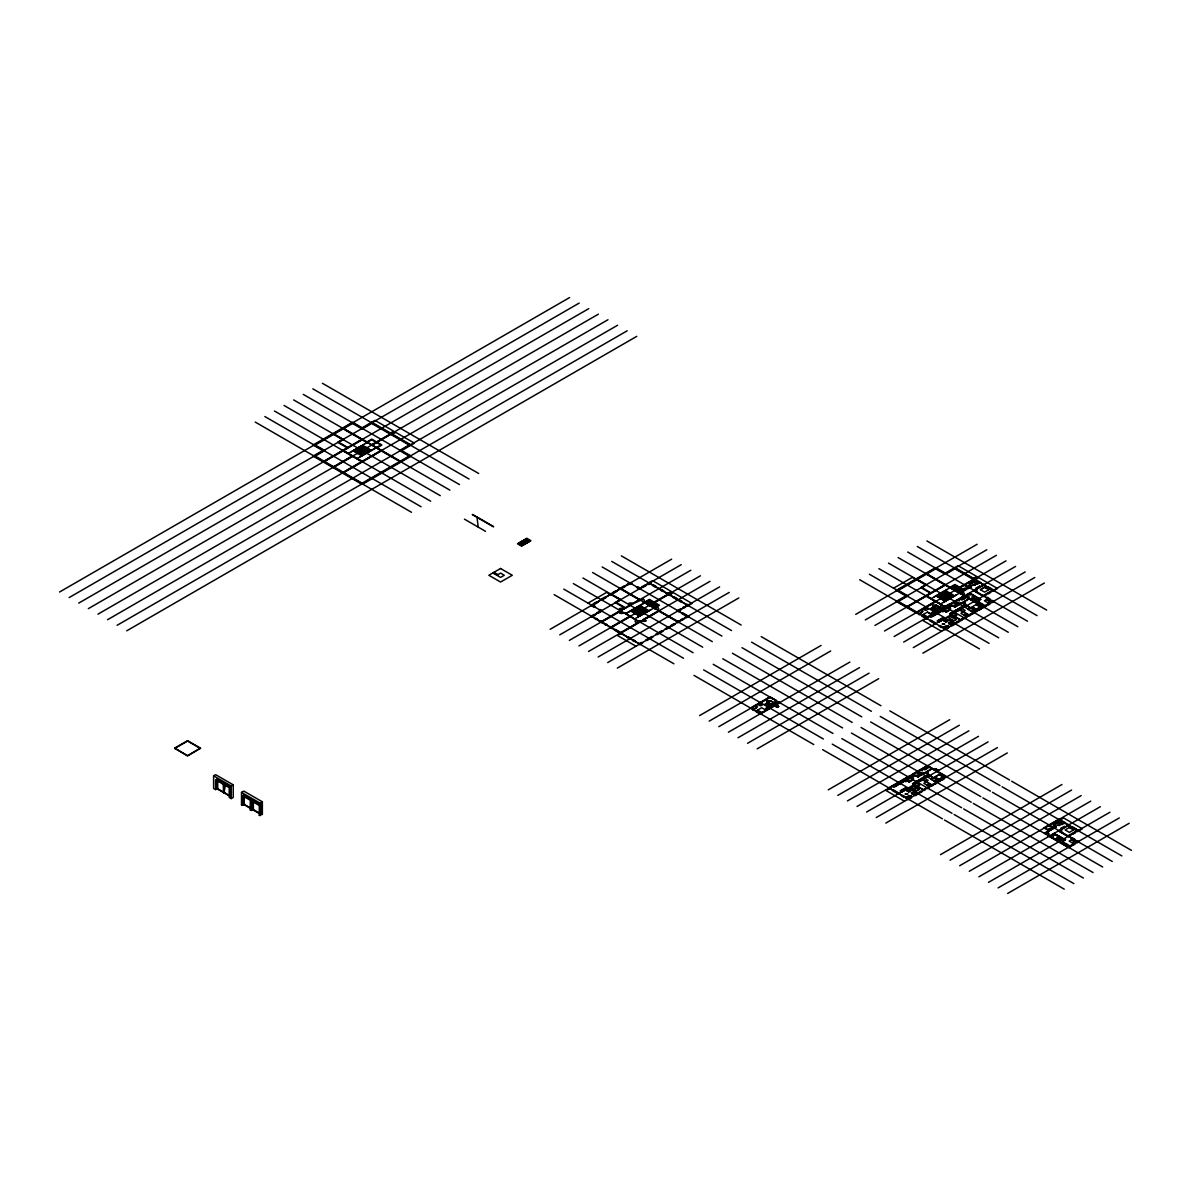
<?xml version="1.0" encoding="UTF-8"?>
<svg xmlns="http://www.w3.org/2000/svg" width="1191" height="1191" viewBox="0 0 1191 1191"><rect width="100%" height="100%" fill="white"/><g stroke="black" fill="none" stroke-linecap="round" stroke-linejoin="round"><path stroke-width="1.5" d="M767.272 707.618L767.272 709.464L765.664 708.541L767.272 707.618L768.865 708.541L765.664 708.541M903.165 780.15L903.165 781.996L901.557 781.073L904.758 781.073L893.95 787.311L892.342 786.388M932.97 611.951L932.97 613.797L931.377 612.874L932.97 611.951L934.578 612.874L931.377 612.874M940.235 610.209L940.235 612.055L938.642 611.132L941.843 611.132L931.02 617.385L929.412 616.462M910.921 788.07L912.455 788.278M952.338 620.392L953.351 620.973M952.1 616.998L952.294 616.536M915.001 790.392L916.385 790.705M915.105 789.961L913.705 790.05L914.241 789.305M359.876 454.649L364.61 451.91M637.453 614.913L642.187 612.174M943.004 599.996L947.753 597.257M955.688 619.484L956.165 618.858M960.586 598.671C965.722 593.192 967.36 599.817 961.435 599.49M977.722 598.537C976.292 600.83 969.921 595.708 974.491 596.319M1062.521 838.792L1060.973 839.342L1057.727 836.722M917.353 788.531L917.532 787.861M950.76 619.573L952.175 620.035M912.529 788.77L914.107 789.38M59.55 592.016L569.596 297.556M69.152 597.569L579.183 303.095M324.041 461.185L362.168 439.166M78.74 603.108L588.786 308.633M324.562 461.483L342.963 450.868M366.962 441.935L371.756 439.166L381.894 445.017L377.085 447.786M348.159 453.25L348.963 453.101M348.427 453.414L367.096 442.635M367.498 442.248L371.756 439.777M355.067 451.88L359.414 449.379M360.099 448.977L364.059 446.699M390.425 433.018L393.625 431.157L374.957 420.393L362.168 427.777L352.566 422.239L313.099 445.017L322.701 450.555L313.099 456.093L362.168 484.424L411.223 456.093L401.62 450.555L414.423 443.171L395.754 432.393L392.554 434.239M333.629 466.723L352.03 456.093M371.756 444.705L376.028 442.248M376.564 441.935L390.157 434.09M88.342 608.646L598.388 314.171M334.165 467.036L352.566 456.406M372.292 445.017L376.564 442.561M377.085 442.248L390.693 434.402M365.295 451.523L369.255 449.23M357.226 458.49L375.894 447.712M376.564 447.474L380.822 445.017M376.162 447.861L360.158 456.793M343.231 472.261L361.632 461.646M97.945 614.184L607.991 319.724M343.767 472.574L381.894 450.555M107.547 619.722L617.578 325.262M117.135 625.275L627.181 330.8M126.737 630.813L636.783 336.338M476.966 516.998L478.216 527.107M174.645 748.156L187.568 740.698L200.49 748.156L187.568 755.957L174.645 748.156L187.568 755.615L200.49 748.156M174.645 748.499L187.568 741.04L200.49 748.499M496.841 575.268L500.562 573.109L504.299 575.268L500.562 577.412L492.836 572.945M213.606 775.847L215.631 774.671L233.242 784.839L233.242 797.434L231.218 798.61L229.208 797.449L229.208 787.668L215.616 779.822L215.616 789.603L213.606 788.442L213.606 775.847L231.218 786.015L233.242 784.839M223.789 783.395L224.548 782.949M215.616 789.603L217.64 788.427M229.923 786.909L230.22 796.853L230.22 787.087L216.628 779.227L216.628 789.008L217.685 788.74L217.64 780.269M224.548 792.462C222.687 794.203 226.156 786.566 224.548 784.541M241.52 804.997L244.512 804.089L241.52 804.997L241.52 792.402L243.813 791.092L262.362 801.796L262.362 814.391L259.281 815.24L259.281 805.473L251.152 800.784M588.026 603.122L606.681 592.344L609.881 594.19M251.42 799.608L243.366 794.963L243.664 804.908L244.512 795.93M592.284 604.358L590.691 605.281L594.413 607.425M593.714 603.524L596.989 601.634M601.425 599.073L604.611 597.242M609.345 594.503L611.325 593.356M612.799 592.508L615.97 590.676M619.097 588.875L624.546 585.734M627.195 584.2L630.143 582.503L632.302 583.739M592.746 604.626L627.657 584.468M550.153 629.295L671.635 559.16M593.341 604.968L595.47 606.815M594.785 604.15L598.061 602.259M602.497 599.698L605.668 597.852M610.417 595.128L612.397 593.981M613.856 593.133L617.042 591.302M620.154 589.5L625.617 586.344M628.253 584.826L630.143 583.724L631.245 584.364M241.52 792.402L260.085 803.121L262.362 801.796M252.179 800.799L251.42 809.389L251.495 799.533M250.274 810.044L253.445 809.24L250.274 810.044L250.274 800.263L242.22 795.633L242.22 805.399M260.114 804.64L261.186 804.372L261.186 814.153L253.058 809.463L253.058 801.305M259.281 805.473L261.558 804.148L261.558 813.929L259.281 815.24M260.874 804.193L260.412 814.584L260.412 804.803L252.298 800.114L252.298 809.895L253.355 809.627L253.355 800.158M594.115 614.392L590.691 616.357L592.121 617.191M596.78 612.844L600.279 610.819L599.177 610.179M640.058 587.863L637.557 586.776M641.741 586.895L644.971 585.019M647.13 583.769L652.549 580.642L671.203 591.421L668.002 593.267M559.74 634.848L681.237 564.698M594.711 614.735L597.376 613.186M640.654 588.205L647.74 584.111M595.172 615.003L593.192 616.581M597.852 613.454L602.423 610.819L600.249 609.569M641.13 588.473L639.746 589.262L636.485 587.386M642.798 587.505L646.043 585.63M648.202 584.394L650.331 584.29M601.619 621.434L621.419 610M623.905 608.571L630.471 604.775M632.957 603.346L639.746 599.43M569.343 640.386L690.84 570.236M602.155 621.747L620.541 611.132M624.218 608.839L630.947 604.954L628.461 603.524A3.275 1.891 0 0 1 633.106 603.524L633.344 603.569M633.255 603.614L643.348 599.088A3.275 1.891 0 0 1 643.348 601.768L643.512 601.768M621.955 611.489L619.469 612.918A3.275 1.891 0 0 0 624.114 612.918M643.185 601.857L655.452 608.661M624.352 612.874L635.994 619.871A3.275 1.891 0 0 0 636.068 622.506L638.629 621.121M644.539 602.199L648.812 599.743L658.936 605.579L654.678 608.05M625.751 613.514L644.405 602.735M645.075 602.512L649.348 600.041M626.019 613.663L644.673 602.899M645.611 602.512L649.348 600.353L653.07 602.512L649.348 604.656L645.611 602.512L653.07 602.512M632.659 612.144L636.991 609.643M637.691 609.241L641.636 606.963M611.221 626.987L629.607 616.357M649.348 604.968L653.606 602.512M654.142 602.199L667.734 594.354M578.945 645.924L700.427 575.789M611.742 627.285L630.143 616.67M649.869 605.281L654.142 602.81M654.678 602.512L668.27 594.651M650.405 605.281L654.142 603.122L657.879 605.281L654.142 607.44L650.405 605.281L657.879 605.281M670.146 594.503L673.332 592.656L692.001 603.435L687.013 606.308M642.887 611.772L646.832 609.494M634.818 618.754L635.086 618.903M653.472 607.976L653.74 608.125M635.443 618.486L637.914 617.161M650.807 609.822L637.751 617.057L653.189 608.422M654.142 607.738L658.415 605.281M635.994 619.871L624.501 612.784M655.124 608.75L657.685 607.365A3.275 1.891 0 0 1 657.685 610.045M677.873 621.434L657.76 610L658.415 610.819L643.75 619.275M620.809 632.525L639.21 621.896M641.279 620.705L638.778 621.032M588.548 651.462L710.03 581.327M641.666 620.928L644.137 619.499M621.345 632.838L641.815 621.017M644.286 619.588L659.472 610.819M620.541 633.597L617.355 635.443L636.009 646.222M680.716 608.705L677.069 610.819L679.034 611.951M682.756 607.529L684.468 606.547M685.942 605.698L685.971 604.864M598.135 657L719.632 586.865M681.788 609.33L679.198 610.819L680.091 611.34M683.828 608.154L685.525 607.172M641.607 642.381L639.522 643.334M645.671 640.029L647.442 639.001M648.217 638.555L651.775 636.5M655.884 634.133L661.958 630.635M665.218 628.744L669.178 626.466M670.697 625.588L674.136 623.593M676.548 622.208L678.84 620.883M680.463 619.945L683.068 618.442M684.989 617.325L686.671 616.357L681.356 613.291M607.738 662.553L729.234 592.403M642.664 642.991L639.746 644.688L638.465 643.944M646.743 640.639L648.514 639.627M649.289 639.18L652.847 637.125M656.956 634.743L663.03 631.245M666.275 629.369L670.25 627.076M671.769 626.198L675.208 624.218M677.605 622.819L679.912 621.494M681.535 620.556L684.125 619.052M686.061 617.95L688.8 616.357L682.428 612.68M617.34 668.091L738.822 597.942M893.578 588.205L912.246 577.427L915.447 579.273M855.704 614.377L977.201 544.242M699.608 715.583L821.09 645.448M865.306 619.915L986.788 549.78M907.17 606.517L945.297 584.513M709.196 721.121L830.693 650.986M874.909 625.469L996.391 555.319M907.706 606.829L926.107 596.215M950.105 587.282L954.363 584.811L964.502 590.662L960.229 593.133M931.302 598.597L949.971 587.818M950.641 587.58L954.899 585.123M950.239 587.967L949.435 588.131M951.162 587.58L954.899 585.436L958.636 587.58L954.899 589.739L951.162 587.58L958.636 587.58M938.21 597.227L942.557 594.711M943.242 594.324L947.187 592.031M973.568 578.35L976.769 576.504L958.1 565.725L945.297 573.124L935.709 567.571L896.242 590.364L905.845 595.902L896.242 601.44L916.742 613.276M916.772 612.055L935.173 601.44M939.982 598.507L949.822 592.835L950.612 593.297L940.786 598.969M954.899 590.051L959.172 587.58M959.693 587.282L973.3 579.422M718.798 726.674L770.264 696.958M884.496 631.007L1005.993 560.857M751.61 708.035L769.996 697.42M935.709 601.753L917.308 612.368L919.303 613.529L923.308 611.221L921.313 610.06M955.435 590.364L959.693 587.892M960.229 587.58L973.836 579.734M758.741 704.209L759.426 703.807L759.039 704.596M924.439 608.541L925.124 608.139L924.737 608.929M968.223 583.262L973.791 580.047M955.971 590.364L959.693 588.205L963.43 590.364L959.693 592.508L955.971 590.364L963.43 590.364M751.789 708.6L753.054 709.642M969.012 583.262L973.657 580.583M975.697 579.585L978.898 577.739L997.552 588.518L992.565 591.391M924.469 609.598L925.154 610.209M975.801 580.404L977.469 581.372M753.605 709.196L757.61 706.888L755.6 705.727M948.438 596.855L952.398 594.577M971.93 583.322L970.189 584.394L968.223 583.352M972.169 583.188L975.25 581.416M921.432 612.814L922.087 612.219L921.075 612.844M756.434 708.124L755.749 708.511L756.136 707.737M754.365 710.089L756.761 711.786M772.676 706.337L767.198 703.181L770.8 701.112L776.264 704.268M936.498 605.445L932.91 607.514L938.374 610.67M976.754 582.28L975.265 583.143L976.948 584.29M765.634 704.268L767.808 704.551L765.366 704.268L766.602 703.553L768.195 704.476M767.346 703.271L768.314 702.72M933.044 607.604L934.012 607.053M940.369 603.822L941.173 603.673M940.637 603.986L959.306 593.207M959.693 592.82L963.966 590.364M964.77 590.2L968.759 587.892L964.234 585.272M769.416 703.479L767.778 703.211M935.114 607.812L933.491 607.544M968.164 588.548L967.896 588.399A2.784 1.608 0 0 0 963.981 588.503L966.065 589.709L965.038 590.364L954.899 584.513M968.045 588.577L969.295 587.892L964.502 585.123M757.714 710.491L758.354 711.667M768.731 704.06L769.684 703.509L768.508 702.705M923.412 614.824L924.841 615.643M932.672 609.375L933.506 608.884L931.079 608.601L932.3 607.886L933.893 608.809M934.429 608.393L935.382 607.842L934.206 607.038M976.635 584.111L978.198 583.203M766.9 705.474L768.508 704.551M769.178 704.179L771.173 703.732L770.115 704.715M932.598 609.807L934.206 608.884M934.875 608.512L936.87 608.065L935.813 609.048M775.966 700.412L769.475 697.107L751.074 707.722L754.692 709.821M977.111 584.29L979.121 583.128M960.839 593.922L963.4 592.537A3.275 1.891 0 0 1 963.4 595.217L983.424 606.517M770.383 704.893L772.557 703.628M936.081 609.226L938.27 607.961M770.637 704.893L772.557 703.792M936.349 609.226L938.27 608.125M758.369 712.412L759.367 712.977M759.709 711.637L760.349 712.813M768.508 706.397L770.101 705.474M925.407 615.97L926.047 617.146M934.206 610.73L935.798 609.807M778.289 701.752L775.803 703.181A3.275 1.891 0 0 1 775.803 700.502M943.823 606.264L941.5 607.514A3.275 1.891 0 0 1 941.5 604.834L925.571 595.902M982.813 584.453L980.58 582.861M774.701 705.012L772.676 706.189L770.637 705.012M938.374 610.521L940.399 609.36M760.677 713.275L779.063 702.645M926.375 617.608L944.776 606.978M946.815 605.802L944.21 606.04M949.301 604.373L963.966 595.902L963.177 595.44M728.401 732.212L849.883 662.062M894.099 636.545L1015.595 566.41M779.733 702.884L761.198 713.573L756.404 710.804L761.734 707.722L766.007 710.193M926.911 617.906L947.292 605.981A3.275 1.891 0 0 0 951.847 605.921L949.019 604.194L946.532 605.638L947.679 606.293L950.15 604.849M949.614 604.641L969.802 593.416M983.424 585.272L974.089 590.662L982.888 595.738M926.107 618.68L922.906 620.526L941.575 631.304M943.644 608.571L944.478 608.095M954.914 602.05L956.537 601.783M957.877 600.383L958.71 599.907M970.025 593.282L967.926 594.503A2.784 1.608 0 0 0 971.871 594.503M974.03 590.885L976.188 589.724A2.784 1.608 0 0 1 976.188 592.001M932.419 615.181L934.593 614.898L933.253 615.673M955.644 602.557L956.835 601.872L955.852 601.202M966.511 596.751L967.464 596.2M967.539 596.363L968.566 596.959M966.363 597.287L961.837 599.907L959.961 598.82M947.56 608.407L949.733 607.246A2.784 1.608 0 0 1 949.733 609.524M972.079 594.473L978.63 598.522L975.429 600.368M985.672 586.567L980.342 589.649L984.6 592.121L989.944 589.039M777.202 707.112L778.274 706.501L774.805 705.727L777.202 707.112L775.862 705.117L778.542 706.65M942.9 611.445L943.972 610.834L940.503 610.06L942.9 611.445L941.575 609.45L946.235 612.144M980.565 589.649L984.585 587.327L988.649 589.679M944.508 610.834L942.9 611.757L939.967 610.06M944.82 610.7L945.773 610.149M985.21 587.386L987.265 587.759M945.833 610.313L946.875 610.909M967.881 597.54L968.849 596.989M987.175 586.984L984.302 585.019M946.19 611.489L947.143 610.938M973.836 595.738L971.96 596.825L976.501 599.445M946.503 611.683L950.105 609.598M954.631 606.978L968.893 598.745M950.373 609.747L946.771 611.832L942.096 609.137M969.161 598.894L954.899 607.142L949.971 604.284M987.83 588.175L988.47 589.351M970.174 598.716L972.169 598.284L971.127 599.267M962.432 603.331L964.65 602.14A2.784 1.608 0 0 1 964.65 604.418M988.619 589.351L987.994 588.175M971.156 599.743L972.764 598.82L975.697 600.517M972.764 599.133L971.692 599.743L975.161 600.517L974.089 601.127L972.764 599.133L975.161 600.517M990.852 589.098L992.103 589.515M942.706 617.712L937.123 620.943L938.94 622.074L940.845 621.002M955.703 610.209L949.569 613.752L960.229 619.915M962.909 606.1L957.802 609.048L968.64 615.062M965.038 604.834L966.973 606.174A2.784 1.608 0 0 1 963.028 606.174M965.305 604.983L950.105 613.752L960.497 619.752M942.572 618.263L937.927 620.943L939.416 621.881M950.79 614.154L952.785 612.993L956.79 615.3L954.78 616.462M959.187 609.301L961.182 608.154L965.186 610.462L963.191 611.608M974.893 600.368L978.362 598.358M982.635 595.902L992.222 590.364L982.486 584.736M738.003 737.75L859.485 667.615M903.701 642.083L1025.183 571.948M941.069 620.868L944.165 619.082M985.94 595.217L985.151 596.125M988.217 593.907L990.718 592.463M951.639 616.328L950.88 616.551M969.563 592.969L980.759 599.445L977.558 601.291L985.031 605.594M944.18 620.809L945.669 619.96M976.322 602.423L977.93 601.5M950.001 618.62L949.644 619.454M952.1 617.414L953.336 617.087M945.535 621.776L947.098 620.868L942.736 618.263M977.93 603.346L979.523 602.423M946.026 621.955L948.036 620.794M963.296 611.98L960.899 613.365L966.229 616.447M970.367 607.901L967.97 609.286L973.3 612.368M987.756 598.865L986.877 599.371L989.915 601.217M987.949 599.981L988.753 599.52M989.006 600.592L989.81 600.13M965.172 615.211L966.229 616.134L968.104 615.062L967.032 614.452M965.693 615.211L964.1 615.211L967.3 614.288M972.764 611.132L971.156 611.132L974.357 610.209M990.078 601.217L990.957 600.711L985.984 597.837M978.005 608.482L976.739 609.211L977.364 609.658M979.999 607.336L978.734 608.065L979.359 608.512M973.3 612.055L975.161 610.983L974.089 610.373M977.528 609.658L978.794 608.929L978.168 608.482M979.508 608.512L980.774 607.782L980.148 607.336M947.574 627.225L944.374 627.999M951.103 625.186L954.795 623.057M956.179 622.253L958.174 621.106M960.02 620.035L985.791 605.162M986.684 604.641L989.2 603.182M991.329 601.961L991.597 601.083M747.591 743.288L869.088 673.153M913.289 647.621L1034.785 577.486M948.23 627.612L951.43 625.454M955.45 623.444L956.492 622.536M960.616 620.466L958.919 621.449M966.243 617.206L968.164 615.792M970.189 614.928L971.26 614.318M977.052 610.968L978.317 609.941M980.788 608.809L982.947 607.574M948.632 627.836L945.297 629.771L943.302 628.61M952.175 625.796L955.852 623.667M957.236 622.863L959.231 621.717M961.092 620.645L962.194 620.02M964.412 618.739L966.645 617.444M968.908 616.134L970.591 615.166M971.737 614.496L973.494 613.484M976.59 611.698L977.454 611.191M979.062 610.268L981.116 609.092M983.424 607.752L986.863 605.772M987.756 605.251L990.272 603.807M992.401 602.572L994.366 601.44L992.669 600.458M757.193 748.841L878.69 678.691M922.891 653.174L1044.388 583.024M828.236 789.856L949.718 719.706M837.824 795.394L959.321 725.245M847.426 800.933L968.923 730.798M908.227 776.606L909.745 775.728M926.896 765.828L912.232 774.299L914.777 775.862A3.275 1.891 0 0 1 910.132 775.862L909.894 775.817M857.029 806.471L978.511 736.336M910.132 775.951L912.619 774.522M889.826 787.847L910.281 776.041M912.768 774.597L927.953 765.828M895.349 785.122L896.674 784.348M906.574 778.497L907.408 778.021M917.844 771.976L918.886 771.381M920.807 770.309L921.64 769.833M890.406 788.636L892.967 790.422M918.648 772.319L919.467 771.842M918.559 772.483L919.75 771.798L918.782 771.128M929.293 767.212L924.767 769.833L922.891 768.746M910.49 778.333L912.648 777.172A2.784 1.608 0 0 1 912.648 779.45M905.83 781.37L906.902 780.76L903.433 779.986L905.83 781.37L904.49 779.376L909.165 782.07M907.423 780.76L905.83 781.683L902.897 779.986M907.75 780.626L908.703 780.075M909.805 780.834L908.182 780.581M909.12 781.43L910.073 780.864M909.433 781.609L913.035 779.524M917.561 776.904L918.44 776.443M918.589 776.621L916.534 775.341A2.784 1.608 0 0 1 920.479 775.341L931.824 768.671M913.289 779.688L909.701 781.758L905.026 779.063M932.091 768.835L917.829 777.068L912.902 774.224M925.481 773.272L927.566 772.066A2.784 1.608 0 0 1 927.566 774.344L938.627 780.909M934.086 769.684L935.694 768.746L938.627 770.443M935.694 769.058L934.622 769.684L938.091 770.443L937.019 771.068L935.694 769.058L938.091 770.443M927.953 774.76L912.5 783.678L923.159 789.841M905.502 788.189L900.858 790.869L902.346 791.821L903.775 790.928M897.761 792.878L902.57 795.662M913.72 784.08L915.715 782.919L919.72 785.241L917.71 786.388M922.117 779.227L924.112 778.08L928.117 780.388L926.107 781.534M866.631 812.009L988.113 741.874M903.999 790.794L907.095 789.008M913.676 786.551L915.12 786.358M907.11 790.75L908.599 789.886M915.016 787.34L916.4 787.087L915.909 787.847M908.465 791.702L910.028 790.809L905.651 788.189M908.941 791.896L910.966 790.72L905.785 787.653L900.054 790.869L901.87 792M926.226 781.921L923.829 783.306L929.159 786.373M933.297 777.842L930.886 779.227L936.23 782.293M935.114 776.919L939.178 774.582L944.493 777.529M916.341 788.1L917.785 787.891M906.902 798.164L904.981 797.047M916.519 790.63L915.819 791.018M918.618 789.41L919.199 788.725M928.087 785.152L929.159 786.075L931.02 784.988L929.963 784.378M928.623 785.152L927.03 785.152L930.231 784.229M935.694 781.073L934.086 781.073L937.287 780.15M939.118 779.242L943.183 776.889L939.178 774.582L934.89 776.904L940.235 779.986M940.935 778.408L939.669 779.137L940.295 779.584M942.915 777.261L941.664 777.991L942.289 778.438M936.23 781.996L938.091 780.909L937.019 780.299M940.458 779.584L941.724 778.854L941.098 778.408M942.438 778.438L943.704 777.708L943.078 777.261M910.49 797.151L907.304 797.925M914.033 795.112L917.71 792.983M919.11 792.179L921.09 791.032M922.951 789.961L946.354 776.443L927.432 765.515M876.219 817.562L997.448 747.576M911.562 797.762L908.227 799.697L906.232 798.536M915.105 795.722L918.782 793.593M920.167 792.804L922.162 791.643M924.022 790.571L925.109 789.946M927.342 788.665L929.576 787.37M931.838 786.06L933.521 785.092M934.667 784.422L936.424 783.425M939.52 781.624L940.384 781.132M941.992 780.209L944.046 779.018M885.821 823.1L1007.318 752.95M940.488 854.662L1061.97 784.512M950.076 860.2L1071.572 790.065M959.678 865.738L1081.175 795.603M969.28 871.276L1090.762 801.141M1045.013 827.864L1058.605 820.018M1052.993 823.547L1058.576 820.331M1053.797 823.547L1058.442 820.867M1060.481 819.855L1063.682 818.009L1082.336 828.787L1077.349 831.675M1060.839 820.539L1062.521 821.507M1054.958 824.678L1056.715 823.606M1056.938 823.472L1060.035 821.686M1061.538 822.564L1060.05 823.428L1061.732 824.574M1048.75 830.633L1044.477 833.105L1045.936 834.117M1049.539 830.484L1050.67 829.889M1052.636 828.742L1053.544 828.177L1049.018 825.557M1045.013 833.402L1049.271 830.946L1043.941 827.864M1061.404 824.38L1062.967 823.487L1058.605 820.867M1061.881 824.574L1063.905 823.413M1045.862 834.072L1048.184 832.822A3.275 1.891 0 0 1 1048.184 835.501L1048.02 835.591M1065.171 823.338L1067.94 824.634M978.883 876.829L1100.365 806.679M1054.348 833.253L1049.271 836.484L1067.672 847.114L1070.575 845.431M1058.799 831.169L1068.208 825.557M1054.809 833.566L1052.71 834.772A2.784 1.608 0 0 0 1056.655 834.772L1065.543 839.715L1062.342 841.561L1069.801 845.878M1058.888 831.214L1060.973 830.008A2.784 1.608 0 0 1 1060.973 832.286M1069.161 825.348L1072.049 827.313M1051.296 837.035L1052.248 836.484M1070.456 826.852L1065.126 829.933L1069.384 832.39L1074.714 829.323M1053.35 837.243L1051.727 836.975M1052.665 837.824L1053.618 837.273L1052.442 836.469M1058.605 836.022L1056.745 837.109L1061.27 839.715M1054.958 839L1056.953 838.553L1055.896 839.536M1055.941 840.027L1057.548 839.104L1060.481 840.801M1057.548 839.417L1056.477 840.027L1059.945 840.801L1058.873 841.412L1057.548 839.417L1059.945 840.801M1075.979 829.278L1076.694 829.993M1059.677 840.638L1063.146 838.643M1067.404 836.171L1077.006 830.633L1067.27 825.021M1060.213 840.638L1063.414 838.792L1054.348 833.566M988.47 882.367L1109.967 812.217M1070.724 835.501L1069.935 836.41M1073.002 834.176L1075.503 832.732M1061.107 842.707L1062.7 841.769M1062.7 843.63L1064.307 842.707M1072.719 840.265L1073.523 839.804M1073.791 840.876L1074.595 840.414M1074.863 841.486L1075.726 840.98L1070.769 838.122M1071.468 844.91L1073.984 843.466M1076.113 842.231L1076.381 841.352M998.073 887.905L1119.302 817.919M1068.744 847.724L1071.632 846.057M1072.54 845.536L1075.041 844.091M1077.185 842.856L1079.135 841.724L1077.438 840.742M1007.675 893.444L1129.157 823.309M926.762 766.706L928.087 766.706M1057.936 836.588L1062.521 838.494M914.092 786.313L914.926 786.358M915.313 787.043L916.311 787.043M955.39 618.68L956.299 618.829M914.792 790.139L914.137 790.109M954.11 617.772L954.348 617.861M948.378 622.685L950.85 622.223L951.847 623.801M948.542 622.997L950.299 622.67L950.954 623.622M949.123 624.024L950.88 623.712M949.287 624.337L951.773 623.89M911.294 792.611L913.78 792.149M911.472 792.923L913.229 792.596M912.038 793.965L913.81 793.638M912.217 794.278L914.703 793.816M968.402 585.615L970.948 585.287M971.067 585.6L969.266 585.838L969.548 586.85M969.682 586.895L971.484 586.672M971.603 586.984L969.072 587.312L968.313 585.689M1055.717 825.557L1053.186 825.899L1053.707 827.537M1054.05 826.122L1055.851 825.616M1056.253 826.941L1054.452 827.179L1053.961 826.197M1053.841 827.596L1056.402 827.001M912.991 789.469L912.276 789.186M980.759 599.445L977.558 599.445L979.166 600.368L979.166 598.522M1065.543 839.715L1062.342 839.715L1063.935 840.638L1063.935 838.792M926.896 540.937L1046.666 610.09M954.899 567.571L976.456 580.032M978.139 580.985L980.967 582.622M983.558 584.126L984.704 584.781M987.935 586.642L991.508 588.711M992.579 589.322L994.366 590.364M917.308 546.49L1037.078 615.628M975.399 580.642L954.899 568.807L945.297 574.345L935.709 568.807L898.371 590.364L907.974 595.902L898.371 601.44L917.814 612.665M977.067 581.61L979.91 583.248M973.955 580.047L979.121 583.039M973.821 580.583L978.198 583.114M985.21 587.476L986.476 588.205M972.139 581.461L975.042 583.143M979.642 586.508L976.575 588.369M970.546 582.384L971.945 583.203M969.012 583.352L970.501 584.215M987.056 597.227L989.974 598.909M907.706 552.029L1027.476 621.181M973.568 590.662L984.079 596.736M987.681 598.909L990.882 600.755M991.656 602.229L989.602 603.42M987.011 604.909L986.193 605.385M967.673 596.185L968.864 596.885M970.382 598.656L971.216 599.147M926.911 573.883L961.167 593.833M898.103 557.567L1017.873 626.719M926.375 574.196L944.776 584.811M960.69 594.011L945.297 585.123L926.643 595.902L941.724 604.611M964.502 596.215L982.888 606.829M981.563 607.589L976.233 604.522L971.975 606.978L977.305 610.06M976.248 604.641L980.253 606.963L976.188 609.316L972.184 606.993M947.039 589.515L934.235 596.899M956.373 594.904L943.57 602.289M945.594 590.647L949.599 592.954M950.388 593.416L954.393 595.723M945.014 590.989L949.004 593.297M949.808 593.758L953.812 596.066M944.418 591.332L948.423 593.639M949.227 594.101L953.217 596.408M958.621 599.788L959.589 600.83L957.668 600.324M943.838 591.659L947.828 593.981M948.632 594.443L952.636 596.751M943.242 592.001L947.247 594.309M948.051 594.771L952.041 597.078M962.239 602.899L975.965 610.834M961.971 603.063L975.697 610.983M975.846 611.355L972.824 613.112M942.662 592.344L946.666 594.651M947.455 595.113L951.46 597.42M961.316 603.435L961.003 603.346A2.784 1.608 0 0 0 957.117 603.375L959.187 604.671M942.081 592.686L946.071 594.994M946.875 595.455L950.88 597.763M942.662 593.699L945.49 595.336M947.47 596.468L950.284 598.105M917.308 579.422L926.643 584.811L921.834 587.58L930.9 592.82M888.501 563.105L1008.271 632.257M916.772 579.734L925.571 584.811L920.777 587.58L930.365 593.133M940.309 593.699L944.314 596.006M945.118 596.468L949.108 598.775M954.482 601.991L955.435 602.542M939.729 594.041L943.734 596.349M944.523 596.81L948.527 599.118M953.827 602.363L958.234 604.909M953.574 602.512L957.966 605.058M939.148 594.369L943.138 596.691M943.942 597.153L947.947 599.46M938.553 594.711L942.557 597.019M943.361 597.48L947.351 599.788M937.972 595.053L941.962 597.361M942.766 597.822L946.771 600.13M937.377 595.396L941.381 597.703M942.185 598.165L946.175 600.472M936.796 595.723L940.801 598.046M941.59 598.507L945.594 600.815M955.673 606.695L953.604 605.415A2.784 1.608 0 0 1 957.549 605.415M950.239 604.135L954.899 606.829M958.502 608.914L968.893 614.913M936.215 596.066L945.014 601.142M878.913 568.658L998.683 637.795M943.748 606.219L950.105 609.911M963.668 618.397L961.524 619.633M944.389 607.976L945.431 608.958L943.436 608.512M945.967 610.134L947.158 610.834M942.23 608.437L936.498 605.132L930.573 608.631L936.23 611.906M936.141 605.385L941.962 608.601M941.575 609.137L946.503 611.98M938.478 607.961L940.667 609.226M934.354 606.636L932.27 605.43A2.784 1.608 0 0 1 936.215 605.43M935.084 608.452L935.918 608.929M932.374 607.514L938.106 610.834M932.106 607.678L937.838 610.983M937.183 611.98L938.776 612.903M869.311 574.196L989.081 643.348M935.575 612.903L937.183 613.827M942.87 617.712L948.036 620.705M941.054 619.141L943.957 620.809M944.18 620.943L945.862 621.955M931.704 614.526L927.432 612.055L922.102 615.137L927.789 618.427M927.417 612.189L931.481 614.526M939.446 620.064L940.845 620.868M923.397 614.496L927.461 616.849M919.422 613.588L920.39 614.154M930.707 620.109L935.143 622.67M940.041 625.498L942.453 626.898M859.708 579.734L979.478 648.887M918.35 614.199L919.318 614.764M922.057 616.342L923.323 617.072M924.395 617.697L926.732 619.037M929.65 620.719L934.086 623.295M938.984 626.109L941.396 627.508M322.433 383.294L478.678 473.497M621.345 555.869L741.115 625.007M761.198 636.604L880.968 705.757M889.826 710.878L1009.596 780.016M1011.68 781.222L1131.45 850.374M371.756 422.239L411.223 445.017M649.348 582.503L651.388 583.679M653.829 585.079L656.271 586.493M661.422 589.471L663.804 590.84M667.258 592.835L670.846 594.919M673.793 596.617L677.069 598.507M679.406 599.847L682.145 601.44M687.028 604.254L688.8 605.281M1059.141 819.095L1061.241 820.301M1062.908 821.269L1065.751 822.907M1068.327 824.395L1069.488 825.065M1072.704 826.926L1076.292 828.996M1077.364 829.606L1079.135 830.633M312.831 388.832L469.075 479.035M611.742 561.408L731.512 630.56M751.595 642.157L871.365 711.295M880.223 716.416L999.993 785.569M1002.078 786.76L1121.848 855.912M650.792 584.022L686.433 604.596M652.757 585.704L655.214 587.118M660.365 590.096L662.747 591.465M666.186 593.46L669.789 595.53M672.721 597.227L675.997 599.118M678.334 600.472L681.088 602.05M1064.68 823.517L1058.07 819.706L1044.477 827.551L1049.807 830.633L1054.08 828.177L1049.271 825.408M1069.354 827.611L1073.419 829.948M1056.923 821.745L1059.826 823.428M1055.315 822.668L1056.715 823.472M1053.797 823.636L1055.286 824.5M1052.993 823.636L1054.809 824.678M1071.84 837.511L1074.744 839.179M303.243 394.37L459.473 484.573M602.14 566.946L721.91 636.098M742.008 647.696L861.778 716.848M870.636 721.954L990.406 791.107M992.475 792.298L1112.26 861.45M1058.873 830.946L1067.672 836.022M1058.337 830.946L1068.863 837.02M1075.652 841.025L1071.662 839.64L1074.699 841.486M1050.849 829.993L1048.75 828.787A2.784 1.608 0 0 1 1052.71 828.787M649.348 599.43L659.472 605.281M371.22 439.479L381.358 445.33M1065.841 844.032L1067.181 844.806M1052.516 836.633L1053.35 837.109M1065.007 844.523L1066.332 845.297M1055.166 838.94L1056 839.417M343.767 428.552L400.295 461.185M621.345 588.801L641.1 600.383M1048.259 835.457L1068.208 846.801M293.641 399.923L449.885 490.126M592.552 572.484L712.322 641.636M732.405 653.234L852.175 722.386M861.033 727.493L980.803 796.645M982.888 797.851L1102.658 866.988M343.231 428.849L361.632 439.479M367.959 443.126L362.168 439.777L343.499 450.555L362.168 461.334L380.822 450.555L375.031 447.206M370.624 444.675L372.366 445.672M381.358 450.868L399.759 461.483M620.809 589.113L639.21 599.743M643.125 601.991L645.537 603.39M648.217 604.939L649.944 605.936M652.608 607.47L654.976 608.839M658.936 611.132L677.337 621.747M927.432 766.141L945.818 776.755M1047.961 835.725L1048.75 836.171M364.163 444.317L351.36 451.717M526.303 538.704L530.293 541.012M525.707 539.047L529.712 541.354M923.561 768.954L925.094 769.446L928.31 766.825M362.451 445.315L366.456 447.622M367.26 448.084L371.25 450.392M525.127 539.374L529.132 541.697M640.043 605.564L644.033 607.886M644.837 608.348L648.842 610.655M361.87 445.642L365.875 447.965M366.664 448.426L370.669 450.734M524.531 539.717L528.536 542.024M639.448 605.906L643.453 608.214M644.257 608.675L648.246 610.983M361.275 445.985L365.28 448.292M366.084 448.754L370.073 451.061M638.867 606.249L642.857 608.556M643.661 609.018L647.666 611.325M523.951 540.059L527.955 542.367M921.536 769.714L922.519 770.756L920.598 770.249M360.694 446.327L364.699 448.635M365.488 449.096L369.493 451.404M523.37 540.401L527.36 542.709M638.272 606.591L642.277 608.899M643.08 609.36L647.07 611.668M360.114 446.67L364.104 448.977M364.908 449.439L368.912 451.746M637.691 606.919L641.696 609.241M642.485 609.703L646.49 612.01M925.154 772.825L938.895 780.76M522.775 540.729L526.779 543.051M359.518 446.997L363.523 449.305M364.327 449.781L368.317 452.089M637.111 607.261L641.1 609.569M641.904 610.03L645.909 612.338M927.804 774.894L929.903 776.1A2.784 1.608 0 0 1 925.958 776.1M522.194 541.071L526.199 543.379M922.117 774.597L920.048 773.316A2.784 1.608 0 0 1 923.993 773.316L924.246 773.361M358.938 447.34L362.942 449.647M363.731 450.109L367.736 452.416M521.598 541.414L525.603 543.721M636.515 607.604L640.52 609.911M641.324 610.373L645.314 612.68M359.533 448.367L362.347 449.99M364.327 451.136L367.141 452.759M637.111 608.616L639.924 610.254M640.937 610.834L643.602 613.678L639.552 611.385M641.904 611.385L644.733 613.023M334.165 434.09L343.499 439.479L338.706 442.248L347.757 447.474M521.018 541.756L525.023 544.064M611.742 594.354L621.077 599.743L616.283 602.512L625.349 607.738M284.039 405.461L440.283 495.664M582.95 578.022L702.72 647.175M722.803 658.772L842.573 727.924M851.431 733.031L971.201 802.183M973.285 803.389L1093.055 872.541M472.574 514.452L493.64 526.616M520.437 542.084L524.427 544.391M925.72 776.056L913.035 783.678L923.427 789.693M333.629 434.402L342.427 439.479L337.634 442.248L347.236 447.786M472.306 514.616L493.372 526.779M611.221 594.651L620.02 599.743L615.211 602.512L624.813 608.05M357.181 448.352L361.171 450.66L358.417 447.637M361.975 451.121L365.979 453.443M519.842 542.426L523.846 544.734M634.758 608.616L638.763 610.923M917.412 771.917L918.365 772.468M356.585 448.694L360.59 451.002M361.394 451.463L365.384 453.771M634.178 608.958L638.168 611.266M638.971 611.727L642.976 614.035M519.261 542.768L523.266 545.076M916.757 772.289L921.164 774.835M916.489 772.453L920.896 774.984M356.005 449.037L360.01 451.344M360.799 451.806L364.803 454.113M518.666 543.111L522.67 545.418M633.582 609.301L637.587 611.608M638.391 612.07L642.381 614.377M355.409 449.379L359.414 451.687M360.218 452.148L364.208 454.456M518.085 543.438L522.09 545.746M633.002 609.628L636.991 611.951M637.795 612.412L641.8 614.72M354.829 449.707L358.833 452.014M359.622 452.476L363.627 454.798M632.406 609.971L636.411 612.278M637.215 612.74L641.205 615.047M354.248 450.049L358.238 452.357M359.042 452.818L363.047 455.126M631.825 610.313L635.83 612.621M636.619 613.082L640.624 615.39M353.653 450.392L357.657 452.699M358.461 453.161L362.451 455.468M631.245 610.655L635.235 612.963M636.039 613.425L640.043 615.732M353.072 450.734L357.077 453.042M357.866 453.503L361.87 455.811M630.649 610.983L634.654 613.291M635.458 613.767L639.448 616.075M913.169 774.061L917.829 776.755M921.432 778.84L931.824 784.839M921.164 778.988L931.556 784.988M920.732 778.974L922.817 780.179A2.784 1.608 0 0 1 918.871 780.179M643.825 619.409L646.296 620.839A3.275 1.891 0 0 1 641.666 620.839L641.428 620.794M624.292 608.795L623.965 608.705A3.275 1.891 0 0 0 619.409 608.75L622.015 611.355M464.445 519.157L485.511 531.32M769.996 696.795L776.026 700.278M779.599 702.348L778.125 701.931L779.599 702.958M274.451 410.999L430.68 501.203M573.347 583.575L693.117 652.713M713.215 664.31L832.985 733.462M841.843 738.584L961.613 807.736M963.683 808.927L1083.453 878.08M342.427 450.555L362.168 461.944M620.02 610.819L621.702 611.623M638.316 621.211L639.746 622.208M913.035 779.837L907.691 776.904L889.305 787.534L890.719 788.353M907.304 777.902L908.286 778.959L906.366 778.452M908.897 780.075L910.088 780.76M776.532 704.104L770.8 700.799L764.86 704.298L770.532 707.573M770.711 701.112L770.443 701.052A2.784 1.608 0 0 0 766.557 701.097L768.657 702.303M775.862 704.804L778.795 706.501L777.202 707.424L774.269 705.727M904.49 779.063L909.433 781.921M772.78 703.628L774.969 704.893M772.78 703.792L774.701 704.893M769.371 704.119L770.205 704.596M766.676 703.181L772.408 706.501M766.408 703.345L772.14 706.65M900.113 781.906L901.706 782.829M264.849 416.537L421.078 506.741M563.76 589.113L683.53 658.266M703.613 669.863L823.383 739.001M832.241 744.122L952.011 813.274M954.095 814.465L1073.865 883.618M898.505 782.829L900.113 783.752M896.555 784.125L897.791 784.839L896.183 785.762L894.962 785.048M903.984 789.067L906.887 790.75M907.11 790.869L908.793 791.896M902.376 789.99L903.775 790.794M757.699 710.164L761.764 712.516M596.2 618.308L597.361 618.978M600.145 620.6L603.777 622.685M605.549 623.712L607.291 624.709M610.432 626.54L612.933 627.97M615.39 629.384L622.595 633.552M628.148 636.753L631.513 638.704M633.701 639.954L635.294 640.892M893.637 790.035L898.074 792.596M902.972 795.424L905.383 796.824M255.246 422.076L411.49 512.279M554.157 594.651L673.927 663.804M694.011 675.401L813.781 744.554M822.639 749.66L942.409 818.812M944.493 820.018L1064.263 889.156M592.597 616.923L638.927 643.676M595.128 618.918L596.289 619.603M599.088 621.211L602.72 623.31M604.477 624.322L606.219 625.335M609.375 627.151L611.861 628.58M614.318 630.009L621.538 634.163M627.076 637.379L630.441 639.314M632.629 640.579L634.237 641.502M752.652 709.866L753.62 710.432M756.359 712.01L757.625 712.739M758.697 713.364L760.141 714.198M889.662 788.963L885.836 790.452L904.49 801.23M892.58 790.66L897.017 793.221M901.9 796.035L904.326 797.434M493.908 572.335L497.898 574.643M493.372 572.648L497.376 574.955M216.926 779.673L229.923 787.177M243.664 795.439L251.122 799.742M252.596 800.605L260.114 804.937M261.558 813.929L262.362 814.391M217.387 788.576L229.238 795.409M223.655 792.625L217.313 788.963L217.313 779.45M223.953 792.804L228.717 795.543M250.393 807.915L244.125 804.297L244.125 796.154M250.006 808.138L244.051 804.699L244.051 796.809M946.637 595.589L949.435 598.582M946.354 595.753L949.153 598.76M941.843 592.82L944.642 595.813M941.56 592.984L944.359 595.991M641.086 610.507L643.884 613.514M636.292 607.738L639.091 610.745M635.994 607.901L638.793 610.909M363.508 450.243L366.307 453.25M363.21 450.421L366.009 453.414M358.699 447.474L361.498 450.481M948.081 626.094L943.972 627.076M913.914 792.194L914.762 793.727M913.378 792.64L913.884 793.548M959.693 588.205L959.693 592.508M954.899 585.436L954.899 589.739M654.142 603.122L654.142 607.44M649.348 600.353L649.348 604.656M260.501 804.729L260.501 814.197L252.968 809.85L252.968 800.382M260.085 803.121L260.085 815.716M252.596 800.292L252.596 810.074M251.882 800.635L251.882 808.778M251.122 799.444L251.152 810.55M243.664 795.141L243.664 804.908M231.218 786.015L231.218 798.61M224.25 782.785L224.34 792.581M224.027 782.904L224.027 792.417M223.789 792.893L223.491 782.949L223.491 792.73M216.926 779.405L216.926 789.186M959.886 610.254A2.784 1.608 0 0 1 955.941 610.254M767.332 705.444L768.076 705.504L767.332 705.444M768.924 705.444L769.669 705.504L768.924 705.444M898.937 782.8L899.041 782.681M900.53 782.8L900.575 782.74M933.029 609.777L933.774 609.837L933.029 609.777M934.622 609.777L935.367 609.837L934.622 609.777M936.007 612.874L936.111 612.755M937.615 612.874L938.359 612.933L937.615 612.874M976.754 602.393L976.784 602.318M978.347 602.393L979.091 602.452L978.347 602.393M1061.538 842.662L1061.568 842.603M1063.131 842.662L1063.235 842.543M905.294 793.98L907.736 793.995L905.294 793.98M942.364 624.054L944.805 624.129L942.364 624.01M972.839 585.019L975.28 585.034L972.839 585.019M1057.608 825.303L1060.064 825.363L1057.623 825.244M352.566 423.46L315.243 445.017L324.83 450.555L315.243 456.093L362.168 483.189L409.094 456.093L399.491 450.555L409.094 445.017L371.756 423.46L362.168 429.013L352.566 423.46M366.679 447.488L356.838 453.161L357.642 453.622L367.483 447.95L366.679 447.488M526.884 538.362L517.504 543.781L521.494 546.088L530.888 540.669L526.884 538.362M500.562 568.494L488.831 575.268L500.562 582.042L512.294 575.268L500.562 568.494M644.257 607.752L634.431 613.425L635.235 613.886L645.06 608.214L644.257 607.752M760.573 703.717L758.637 704.834L760.573 705.95L762.508 704.834L760.573 703.717M926.27 608.05L924.335 609.167L926.27 610.283L928.206 609.167L926.27 608.05M979.642 586.166L975.905 588.324L980.312 586.553L979.642 586.166M933.625 614.199L932.032 615.122L933.253 615.821L934.861 614.898L933.625 614.199M950.284 616.372L948.185 617.578L954.08 620.987L956.179 619.767L950.284 616.372M986.52 599.564L984.391 600.8L987.592 602.646L989.721 601.41L986.52 599.564M981.056 603.599L979.836 604.313L981.429 605.236L982.664 604.522L980.223 604.239L982.396 604.522L981.056 603.763M913.214 786.298L911.115 787.504L917.01 790.913L919.11 789.707L913.214 786.298M1064.426 826.45L1060.69 828.594L1065.096 826.837L1064.426 826.45M1064.426 826.777L1061.27 828.594L1064.501 826.837M1071.304 839.849L1069.176 841.084L1072.376 842.93L1074.505 841.695L1071.304 839.849M1065.841 843.883L1064.62 844.598L1066.213 845.521L1067.434 844.806L1065.841 843.883M948.319 625.796L943.391 626.883L948.319 625.796M911.249 795.722L906.321 796.809L911.249 795.722M911.011 796.035L906.857 796.943L911.011 796.035"/></g></svg>
